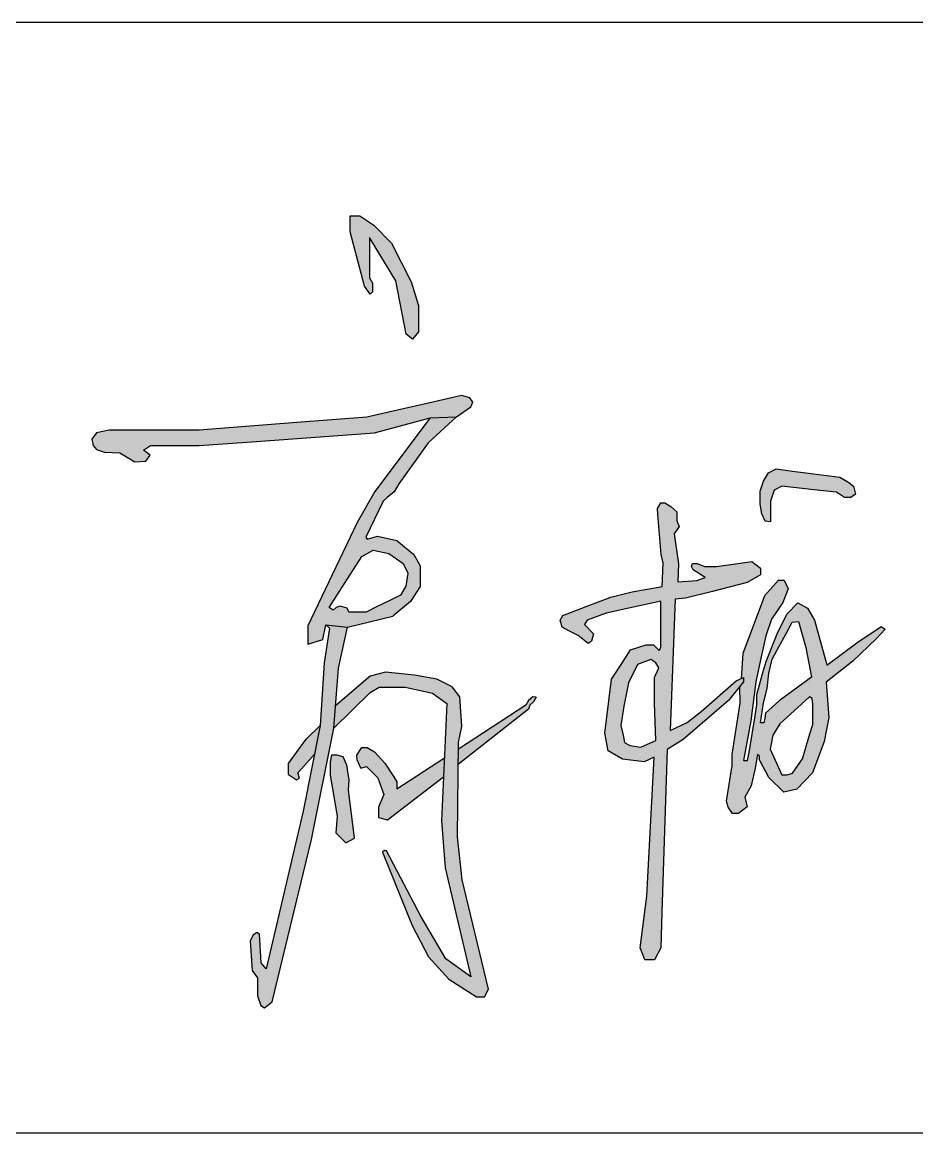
# Model space of a CAD drawing. Extents: x 1162612 to 1711260, y -157368 to 197905.
# Drawn here: x 1676077 to 1676882, y 177169 to 178169 of the extents above; entities that cross this region are included whole.
import ezdxf

# ---------------------------------------------------------------- set-up
doc = ezdxf.new("R2010")
doc.units = 0
doc.header["$LTSCALE"] = 1000
doc.header["$MEASUREMENT"] = 0
doc.layers.get('0').update_dxf_attribs({"linetype": 'CONTINUOUS'})
doc.layers.add('PUB_TITLE', color=4, linetype='CONTINUOUS')

msp = doc.modelspace()

# ---------------------------------------------------------------- hatches: boundary and pattern name
h = msp.add_hatch(color=256)
h.paths.add_polyline_path([(1676393.2, 177986.2), (1676380.6, 177994.5), (1676372.1, 177994.5), (1676372.1, 177980.2), (1676384.9, 177931.1), (1676390, 177924), (1676392.2, 177925.9), (1676392.2, 177928.7), (1676392.2, 177933.8), (1676389.4, 177938.7), (1676389.4, 177949.1), (1676389.4, 177975.1), (1676413.1, 177935.8), (1676422.5, 177887.9), (1676428.2, 177883.4), (1676433.6, 177890.1), (1676433.6, 177913.8), (1676426.8, 177934.9), (1676409.3, 177969.9)])
h.paths.add_polyline_path([(1676443.9, 177812.6), (1676467.9, 177813.6), (1676480.6, 177822.5), (1676482.5, 177826.8), (1676479.8, 177830.5), (1676472.2, 177832.7), (1676442.5, 177825.9), (1676418.6, 177820.5), (1676387.1, 177813.3), (1676323.9, 177808.4), (1676235.9, 177801.5), (1676155, 177801.5), (1676143.6, 177799.2), (1676139.4, 177793.5), (1676140.4, 177787.7), (1676143.5, 177784), (1676150.7, 177781.6), (1676164.6, 177781), (1676178.1, 177772.9), (1676187.9, 177773.6), (1676191.7, 177778.9), (1676185.7, 177783.6), (1676192.2, 177787.6), (1676236.1, 177787.6), (1676279, 177790.7), (1676307.9, 177792.8), (1676394, 177799)])
h.paths.add_polyline_path([(1676401.6, 177737.5), (1676405.3, 177740.7), (1676411.6, 177746.1), (1676415.8, 177753.3), (1676442.3, 177790.2), (1676467.9, 177813.6), (1676443.9, 177812.6), (1676394.2, 177746.3), (1676378.3, 177718.4), (1676349.5, 177658), (1676333.9, 177625.4), (1676333.9, 177608.9), (1676347.4, 177613), (1676350.1, 177626.3), (1676369.5, 177624.1), (1676410.5, 177634.1), (1676426.4, 177647.2), (1676435.1, 177660.7), (1676435.1, 177679.3), (1676429.3, 177689.4), (1676414, 177702.1), (1676396.5, 177706), (1676387.2, 177703.3), (1676386, 177705)])
h.paths.add_polyline_path([(1676392.6, 177693.4), (1676406.8, 177690.3), (1676419.6, 177681.5), (1676423.8, 177672.8), (1676422.1, 177660.9), (1676417.4, 177653), (1676407.1, 177647.9), (1676396.4, 177642.6), (1676386.3, 177637.5), (1676370.7, 177637.5), (1676369.3, 177641.2), (1676363.1, 177643.1), (1676359.4, 177641.8), (1676356.7, 177639.3), (1676353, 177641.7), (1676367, 177663.5), (1676382.6, 177687.8)], flags=16)
h.paths.add_polyline_path([(1676361.4, 177587.1), (1676369.5, 177624.1), (1676350.1, 177626.3), (1676353.5, 177623.1), (1676348.5, 177591.9), (1676345.1, 177535.5), (1676329.5, 177458.5), (1676296.2, 177316.4), (1676291.8, 177321.9), (1676290.2, 177347.6), (1676287.8, 177349.2), (1676284.5, 177346.8), (1676281.9, 177341.7), (1676283.6, 177315), (1676288.6, 177308.4), (1676288.6, 177292), (1676291.6, 177283.4), (1676294.8, 177281.2), (1676301.7, 177286.8), (1676337.1, 177432.8), (1676357.4, 177533.2)])
h.paths.add_polyline_path([(1676450, 177577.4), (1676429.8, 177581), (1676403.7, 177583.7), (1676390, 177580.1), (1676358.9, 177553.3), (1676357.4, 177533.2), (1676389.9, 177565.2), (1676398.2, 177570.1), (1676421.4, 177570.1), (1676446.2, 177564.7), (1676459.2, 177555.4), (1676454.4, 177449.6), (1676457.7, 177407.5), (1676480.6, 177309.2), (1676458.3, 177325.5), (1676436, 177363.4), (1676404.7, 177422.8), (1676402.8, 177422.9), (1676401, 177421.4), (1676427.9, 177355.6), (1676442.4, 177327.1), (1676460.8, 177307.2), (1676485.7, 177291.1), (1676492.9, 177291.1), (1676496.6, 177298), (1676472.9, 177396.7), (1676468.6, 177435.3), (1676469.7, 177520.2), (1676472.7, 177534.7), (1676470.8, 177561.5), (1676464, 177570.4)])
h.paths.add_polyline_path([(1676345.1, 177535.5), (1676332.4, 177523.2), (1676316.3, 177501.4), (1676316.3, 177491.4), (1676323.6, 177486.7), (1676326.3, 177488), (1676324.9, 177492.8), (1676330.9, 177499.5), (1676339.8, 177509.7)], flags=17)
h.paths.add_polyline_path([(1676456.2, 177489.4), (1676457, 177506.5), (1676414.1, 177478.6), (1676414.1, 177484.8), (1676411.2, 177489.2), (1676403.2, 177501.6), (1676393.9, 177511.8), (1676387.4, 177515.8), (1676382.6, 177515.8), (1676377.9, 177508.8), (1676378.3, 177504.7), (1676381.5, 177497), (1676386.7, 177498.7), (1676396.8, 177488.4), (1676402.4, 177473.5), (1676397.4, 177461.9), (1676397.4, 177452.8), (1676405.5, 177450.7)], flags=17)
h.paths.add_polyline_path([(1676370.5, 177477.6), (1676371.2, 177486.3), (1676369.1, 177499.9), (1676365.8, 177507.2), (1676360.3, 177508.7), (1676355.2, 177508.7), (1676354.1, 177502.5), (1676354.1, 177490.7), (1676360.3, 177454), (1676359, 177438.8), (1676368.1, 177430), (1676375.9, 177434.2)])
h.paths.add_polyline_path([(1676532.6, 177550.4), (1676533.7, 177553.8), (1676537.2, 177556.9), (1676539.6, 177561), (1676536.4, 177561.5), (1676532.7, 177558.1), (1676530.1, 177553.8), (1676469.7, 177514.3), (1676469.5, 177500.7)])
for color, points in [(250, [(1676393.2, 177986.2), (1676380.6, 177994.5), (1676372.1, 177994.5), (1676372.1, 177980.2), (1676384.9, 177931.1), (1676390, 177924), (1676392.2, 177925.9), (1676392.2, 177928.7), (1676392.2, 177933.8), (1676389.4, 177938.7), (1676389.4, 177949.1), (1676389.4, 177975.1), (1676413.1, 177935.8), (1676422.5, 177887.9), (1676428.2, 177883.4), (1676433.6, 177890.1), (1676433.6, 177913.8), (1676426.8, 177934.9), (1676409.3, 177969.9)]), (256, [(1676139.4, 177793.5), (1676140.4, 177787.7), (1676143.5, 177784), (1676150.7, 177781.6), (1676164.6, 177781), (1676178.1, 177772.9), (1676187.9, 177773.6), (1676191.7, 177778.9), (1676185.7, 177783.6), (1676192.2, 177787.6), (1676236.1, 177787.6), (1676279, 177790.7), (1676307.9, 177792.8), (1676394, 177799), (1676443.9, 177812.6), (1676467.9, 177813.6), (1676480.6, 177822.5), (1676482.5, 177826.8), (1676479.8, 177830.5), (1676472.2, 177832.7), (1676442.5, 177825.9), (1676418.6, 177820.5), (1676387.1, 177813.3), (1676323.9, 177808.4), (1676235.9, 177801.5), (1676155, 177801.5), (1676143.6, 177799.2)]), (250, [(1676820.4, 177755), (1676813.1, 177759.2), (1676801.3, 177760.7), (1676770.5, 177764.7), (1676755.8, 177766.7), (1676748.8, 177763), (1676744.3, 177755.6), (1676741.2, 177746.5), (1676741.2, 177734.9), (1676742.8, 177726.2), (1676745.8, 177719.6), (1676750.6, 177718.8), (1676750.6, 177729), (1676750.6, 177737.6), (1676754, 177747.5), (1676760.9, 177751), (1676789.7, 177747.8), (1676810.2, 177745.6), (1676817.3, 177740.7), (1676823.1, 177740.7), (1676827.1, 177743.9), (1676825.4, 177751)]), (256, [(1676741.2, 177734.9), (1676742.8, 177726.2), (1676745.8, 177719.6), (1676750.6, 177718.8), (1676750.6, 177729), (1676750.6, 177737.6), (1676754, 177747.5), (1676760.9, 177751), (1676789.7, 177747.8), (1676810.2, 177745.6), (1676817.3, 177740.7), (1676823.1, 177740.7), (1676827.1, 177743.9), (1676825.4, 177751), (1676820.4, 177755), (1676813.1, 177759.2), (1676801.3, 177760.7), (1676770.5, 177764.7), (1676755.8, 177766.7), (1676748.8, 177763), (1676744.3, 177755.6), (1676741.2, 177746.5)]), (256, [(1676469.7, 177514.3), (1676469.5, 177500.7), (1676532.6, 177550.4), (1676533.7, 177553.8), (1676537.2, 177556.9), (1676539.6, 177561), (1676536.4, 177561.5), (1676532.7, 177558.1), (1676530.1, 177553.8)])]:
    msp.add_hatch(color=color).paths.add_polyline_path(points)
h = msp.add_hatch(color=256)
h.paths.add_polyline_path([(1676663.9, 177708.2), (1676668.4, 177714.6), (1676666.1, 177719.8), (1676666.1, 177727.8), (1676660.7, 177732.6), (1676655.3, 177736.1), (1676651.7, 177736.1), (1676648.8, 177731), (1676649.2, 177725.5), (1676652, 177689.5), (1676654, 177681.6), (1676652.9, 177660.6), (1676625.9, 177656), (1676606.7, 177651.2), (1676584.6, 177642.6), (1676563.6, 177634.5), (1676561.2, 177630.4), (1676562.9, 177624.1), (1676569.1, 177620.9), (1676577.5, 177616.5), (1676586.3, 177609.3), (1676589.4, 177611.4), (1676591.2, 177618.1), (1676583.1, 177626.5), (1676585.5, 177630.3), (1676602.5, 177636.7), (1676622.9, 177641.1), (1676651.9, 177647.4), (1676651.9, 177605.9), (1676650.4, 177603.1), (1676645.1, 177608.1), (1676638.7, 177608.1), (1676624.5, 177603.7), (1676617.2, 177592.4), (1676607.5, 177577.3), (1676605, 177557.9), (1676601.3, 177528.6), (1676604.5, 177512.6), (1676617.2, 177505.2), (1676636.9, 177502.7), (1676645.7, 177507.1), (1676639.1, 177381.9), (1676633.2, 177335.5), (1676635.5, 177329.4), (1676637.4, 177324.4), (1676646, 177324.4), (1676651.7, 177335.4), (1676652.8, 177367.5), (1676657.6, 177514), (1676672, 177522.8), (1676712.8, 177558), (1676726.3, 177574.9), (1676726.3, 177578.9), (1676719.6, 177575.7), (1676688.1, 177548.2), (1676675.5, 177538.4), (1676660.1, 177530.9), (1676664.8, 177649.4), (1676674, 177650.1), (1676698.4, 177656.3), (1676729.6, 177664.2), (1676741.7, 177671.3), (1676741.7, 177677.1), (1676733.9, 177683.3), (1676721.1, 177681.5), (1676701.9, 177678.8), (1676691.3, 177678.8), (1676684.6, 177681.5), (1676680.4, 177681.5), (1676679.6, 177678.8), (1676681, 177675.8), (1676691.9, 177668.8), (1676684.3, 177666), (1676667.1, 177665), (1676667.8, 177681.1)])
h.paths.add_polyline_path([(1676642.7, 177595.1), (1676647.4, 177592), (1676649.9, 177587.4), (1676646.2, 177578.8), (1676646.2, 177555.9), (1676647.4, 177522.1), (1676637.1, 177517.5), (1676633.8, 177516.1), (1676623.9, 177517.5), (1676619.1, 177520.2), (1676617.8, 177526.8), (1676615.9, 177535.6), (1676618.5, 177553), (1676622.6, 177573.9), (1676630.7, 177590.6)], flags=16)
h.paths.add_polyline_path([(1676820.4, 177755), (1676813.1, 177759.2), (1676801.3, 177760.7), (1676770.5, 177764.7), (1676755.8, 177766.7), (1676748.8, 177763), (1676744.3, 177755.6), (1676741.2, 177746.5), (1676741.2, 177734.9), (1676742.8, 177726.2), (1676745.8, 177719.6), (1676750.6, 177718.8), (1676750.6, 177729), (1676750.6, 177737.6), (1676754, 177747.5), (1676760.9, 177751), (1676789.7, 177747.8), (1676810.2, 177745.6), (1676817.3, 177740.7), (1676823.1, 177740.7), (1676827.1, 177743.9), (1676825.4, 177751)])
h.paths.add_polyline_path([(1676746.4, 177616.2), (1676751.6, 177631.4), (1676761.7, 177646.4), (1676766.6, 177658.7), (1676762.8, 177666.5), (1676757.8, 177666.5), (1676745.3, 177652.3), (1676735.8, 177627.3), (1676725.6, 177600.3), (1676724.2, 177577.9), (1676726.3, 177578.9), (1676726.3, 177574.9), (1676722.9, 177570.7), (1676723.2, 177555.7), (1676716.1, 177509.4), (1676716.1, 177499.4), (1676710.9, 177467.4), (1676712.6, 177461.9), (1676716.3, 177456.2), (1676721.9, 177456.2), (1676729.6, 177462.2), (1676727.6, 177470.9), (1676733.1, 177481.1), (1676736.7, 177497.2), (1676738.8, 177509.3), (1676740.7, 177508), (1676740.7, 177504.5), (1676741.3, 177503.3), (1676749, 177488.7), (1676762.7, 177475.6), (1676774.2, 177478.2), (1676788.4, 177492.9), (1676799.1, 177521.2), (1676803.3, 177542.9), (1676800.7, 177574.6), (1676824.8, 177593.6), (1676846, 177613.9), (1676853.9, 177622.3), (1676850.2, 177624.7), (1676828.4, 177609.9), (1676801.5, 177589.8), (1676800.5, 177593.5), (1676790.3, 177630.5), (1676784.1, 177641.3), (1676775.3, 177645.9), (1676765.6, 177636.1), (1676757.1, 177619.6), (1676746.6, 177593.2), (1676744.1, 177584.3), (1676738.4, 177563.5), (1676738.4, 177554.1), (1676736.7, 177544.4), (1676731.7, 177513), (1676729.8, 177503.9), (1676726.4, 177503.9), (1676733, 177539.9), (1676737.4, 177575), (1676741.7, 177594.7)])
h.paths.add_polyline_path([(1676758.2, 177606.5), (1676764.3, 177617.8), (1676770, 177628.5), (1676775.9, 177629.2), (1676782.6, 177605.9), (1676787.6, 177579), (1676758.5, 177557.9), (1676746.2, 177546.8), (1676745.4, 177542.1), (1676744.7, 177538.1), (1676741.7, 177537.9), (1676744.4, 177556.1), (1676747.5, 177568.9), (1676749.2, 177582.6), (1676752.2, 177595.3)], flags=16)
h.paths.add_polyline_path([(1676785.9, 177561.4), (1676788.1, 177560), (1676788.7, 177554.9), (1676788.7, 177536.4), (1676786.2, 177528), (1676779.5, 177505.6), (1676770.4, 177492.6), (1676765.7, 177491.2), (1676760.8, 177491.2), (1676754.8, 177504.2), (1676750.2, 177514.2), (1676752.7, 177526.7), (1676759, 177537.2), (1676771.9, 177548.8)], flags=16)
h.paths.add_polyline_path([(1677001.6, 177864.5), (1677028.4, 177863), (1677041, 177859.9), (1677059.3, 177858.3), (1677073.6, 177857.1), (1677086.7, 177854.1), (1677108.8, 177851.8), (1677134, 177849.2), (1677165.3, 177849.2), (1677183.8, 177851.2), (1677191.2, 177848.3), (1677204.7, 177851.2), (1677209.4, 177852.9), (1677213, 177856.2), (1677213, 177860.1), (1677208.6, 177863.2), (1677204.7, 177864.6), (1677157.9, 177862.7), (1677147.6, 177862.3), (1677141.5, 177861.2), (1677068, 177871), (1677052.5, 177871), (1677033.1, 177876.9), (1677015.2, 177876.9), (1677003.2, 177878.2), (1676986, 177875.6), (1676972.7, 177870.6), (1676964.9, 177864.5), (1676958.2, 177863.7), (1676953.8, 177856.9), (1676950.3, 177851.6), (1676950.3, 177842.1), (1676953.5, 177837.2), (1676958.2, 177835.2), (1676964.1, 177836.6), (1676968.7, 177849.3), (1676977.8, 177856.4), (1676990.5, 177861.3)])
h.paths.add_polyline_path([(1676994.2, 177718), (1676985.5, 177727), (1676976.1, 177727), (1676973.4, 177723.2), (1676982.4, 177706.8), (1676986.9, 177700.6), (1676988.8, 177693.5), (1676991.8, 177688.3), (1676995.5, 177688.6), (1676998.4, 177691.2), (1676999.4, 177700.7)])
h.paths.add_polyline_path([(1677086, 177776.6), (1677093, 177777.9), (1677095.6, 177780.3), (1677095.8, 177783.5), (1677090.9, 177792.4), (1677085, 177795.5), (1677076.5, 177793.2), (1677072.4, 177786.4), (1677048.2, 177659), (1677041.5, 177589.5), (1677035.9, 177582.2), (1677035.9, 177571.4), (1677040.3, 177566.5), (1677046.6, 177568.5), (1677055.5, 177573.3), (1677070, 177584.2), (1677074.2, 177594.2), (1677086.1, 177609.6), (1677086.4, 177618.6), (1677090.2, 177622.8), (1677090.2, 177608.6), (1677088.5, 177594.1), (1677085.2, 177576.3), (1677083.6, 177536.1), (1677084.5, 177490.4), (1677079, 177492.9), (1677076.1, 177485.1), (1677081.6, 177474.5), (1677081.6, 177462.7), (1677083.4, 177454.2), (1677087.8, 177450.2), (1677088.8, 177447.2), (1677093.9, 177447.2), (1677098.1, 177449.1), (1677099.7, 177454.4), (1677099.5, 177472.7), (1677096.7, 177479.2), (1677096.7, 177507.4), (1677099, 177534.2), (1677098.1, 177573.1), (1677101.8, 177587), (1677102.6, 177590.3), (1677102.6, 177596.2), (1677103.9, 177613.3), (1677103.4, 177628.9), (1677107.8, 177647), (1677124.8, 177671), (1677145.5, 177694.6), (1677160.2, 177705.8), (1677166.6, 177712.4), (1677167.4, 177716.9), (1677166.3, 177722.7), (1677152.6, 177725.4), (1677139.2, 177725.4), (1677106.1, 177726.7), (1677091.7, 177721.3), (1677079.9, 177719), (1677072.3, 177719), (1677072.3, 177723.6)])
h.paths.add_polyline_path([(1677072.6, 177706.3), (1677096.7, 177705.9), (1677099.3, 177701.6), (1677101.9, 177701.6), (1677109.7, 177701.6), (1677104.1, 177707.7), (1677106.8, 177714.7), (1677142.2, 177712.9), (1677144.3, 177709.6), (1677133.2, 177697.1), (1677128.1, 177694.7), (1677120.2, 177687), (1677112, 177675.7), (1677109.9, 177675.7), (1677109.2, 177679.9), (1677112.2, 177683.6), (1677112.2, 177687.6), (1677105.9, 177691.9), (1677098.4, 177691.2), (1677095.5, 177683.7), (1677096.8, 177675.1), (1677095.2, 177649.8), (1677085.7, 177633.3), (1677070.4, 177606.8), (1677055.5, 177588.6), (1677052.6, 177589.4), (1677055.9, 177597.6), (1677055.4, 177608.8), (1677058.1, 177612.2), (1677058.4, 177622.4), (1677057.6, 177630), (1677061.9, 177635.1), (1677061.9, 177647.5), (1677063.2, 177665.8), (1677069, 177701.3)], flags=16)
h.paths.add_polyline_path([(1676990.5, 177588.8), (1676983.2, 177596.4), (1676983.2, 177604.6), (1676986.6, 177616.3), (1676987.7, 177617.6), (1676992.6, 177617.6), (1676994.8, 177623), (1676992.5, 177630.3), (1676988.7, 177632.5), (1676971.7, 177625.7), (1676969.2, 177617.8), (1676967.7, 177603.8), (1676969.6, 177592.3), (1676984.5, 177576.5), (1676994, 177571.5), (1677005.2, 177567.4), (1677019.1, 177562.5), (1677029.9, 177560.2), (1677028.7, 177555.8), (1676985.1, 177495.3), (1676965.5, 177468.1), (1676951.7, 177443.4), (1676936, 177415.3), (1676936, 177400.9), (1676939.2, 177391.3), (1676951, 177388.4), (1676971.4, 177388.4), (1676997.3, 177388.4), (1677020.1, 177388.4), (1677059.3, 177394.9), (1677072.4, 177397.1), (1677100, 177397.1), (1677136.2, 177397.1), (1677162.7, 177403), (1677188.8, 177403), (1677194.4, 177408.3), (1677197.2, 177411), (1677197.2, 177419.6), (1677184.8, 177419.6), (1677169.9, 177416.5), (1677148.7, 177416.5), (1677123.3, 177410.9), (1677107.5, 177412.6), (1677091.4, 177409.3), (1677069.4, 177411.2), (1677053, 177406.2), (1677018.8, 177401.1), (1676989.3, 177400), (1676973.1, 177401.9), (1676963.9, 177404.4), (1676954.7, 177402.4), (1676950.8, 177405.6), (1676950.8, 177413.3), (1676968.1, 177443.6), (1676985.8, 177474.7), (1677024.1, 177525), (1677037.2, 177547.2), (1677041, 177559.9), (1677036.9, 177566.4), (1677027.4, 177571.8), (1677019.9, 177576.1), (1677012.9, 177580.1), (1677001.9, 177580.1)])
h.paths.add_polyline_path([(1677279.6, 177441.8), (1677275.2, 177445.1), (1677269.9, 177445.1), (1677265.1, 177439.5), (1677265.1, 177434), (1677268.4, 177428.5), (1677274.7, 177428.5), (1677280.9, 177434.5)])
h = msp.add_hatch(color=250)
h.paths.add_polyline_path([(1676307.9, 177792.8), (1676394, 177799), (1676443.9, 177812.6), (1676467.9, 177813.6), (1676480.6, 177822.5), (1676482.5, 177826.8), (1676479.8, 177830.5), (1676472.2, 177832.7), (1676442.5, 177825.9), (1676418.6, 177820.5), (1676387.1, 177813.3), (1676323.9, 177808.4), (1676235.9, 177801.5), (1676155, 177801.5), (1676143.6, 177799.2), (1676139.4, 177793.5), (1676140.4, 177787.7), (1676143.5, 177784), (1676150.7, 177781.6), (1676164.6, 177781), (1676178.1, 177772.9), (1676187.9, 177773.6), (1676191.7, 177778.9), (1676185.7, 177783.6), (1676192.2, 177787.6), (1676236.1, 177787.6), (1676279, 177790.7)])
h.paths.add_polyline_path([(1676442.3, 177790.2), (1676467.9, 177813.6), (1676443.9, 177812.6), (1676394.2, 177746.3), (1676378.3, 177718.4), (1676349.5, 177658), (1676333.9, 177625.4), (1676333.9, 177608.9), (1676347.4, 177613), (1676350.1, 177626.3), (1676369.5, 177624.1), (1676410.5, 177634.1), (1676426.4, 177647.2), (1676435.1, 177660.7), (1676435.1, 177679.3), (1676429.3, 177689.4), (1676414, 177702.1), (1676396.5, 177706), (1676387.2, 177703.3), (1676386, 177705), (1676401.6, 177737.5), (1676405.3, 177740.7), (1676411.6, 177746.1), (1676415.8, 177753.3)])
h.paths.add_polyline_path([(1676406.8, 177690.3), (1676419.6, 177681.5), (1676423.8, 177672.8), (1676422.1, 177660.9), (1676417.4, 177653), (1676407.1, 177647.9), (1676396.4, 177642.6), (1676386.3, 177637.5), (1676370.7, 177637.5), (1676369.3, 177641.2), (1676363.1, 177643.1), (1676359.4, 177641.8), (1676356.7, 177639.3), (1676353, 177641.7), (1676367, 177663.5), (1676382.6, 177687.8), (1676392.6, 177693.4)], flags=16)
h.paths.add_polyline_path([(1676369.5, 177624.1), (1676350.1, 177626.3), (1676353.5, 177623.1), (1676348.5, 177591.9), (1676345.1, 177535.5), (1676329.5, 177458.5), (1676296.2, 177316.4), (1676291.8, 177321.9), (1676290.2, 177347.6), (1676287.8, 177349.2), (1676284.5, 177346.8), (1676281.9, 177341.7), (1676283.6, 177315), (1676288.6, 177308.4), (1676288.6, 177292), (1676291.6, 177283.4), (1676294.8, 177281.2), (1676301.7, 177286.8), (1676337.1, 177432.8), (1676357.4, 177533.2), (1676361.4, 177587.1)])
h.paths.add_polyline_path([(1676345.1, 177535.5), (1676332.4, 177523.2), (1676316.3, 177501.4), (1676316.3, 177491.4), (1676323.6, 177486.7), (1676326.3, 177488), (1676324.9, 177492.8), (1676330.9, 177499.5), (1676339.8, 177509.7)], flags=17)
h.paths.add_polyline_path([(1676450, 177577.4), (1676429.8, 177581), (1676403.7, 177583.7), (1676390, 177580.1), (1676358.9, 177553.3), (1676357.4, 177533.2), (1676389.9, 177565.2), (1676398.2, 177570.1), (1676421.4, 177570.1), (1676446.2, 177564.7), (1676459.2, 177555.4), (1676454.4, 177449.6), (1676457.7, 177407.5), (1676480.6, 177309.2), (1676458.3, 177325.5), (1676436, 177363.4), (1676404.7, 177422.8), (1676402.8, 177422.9), (1676401, 177421.4), (1676427.9, 177355.6), (1676442.4, 177327.1), (1676460.8, 177307.2), (1676485.7, 177291.1), (1676492.9, 177291.1), (1676496.6, 177298), (1676472.9, 177396.7), (1676468.6, 177435.3), (1676469.7, 177520.2), (1676472.7, 177534.7), (1676470.8, 177561.5), (1676464, 177570.4)])
h.paths.add_polyline_path([(1676411.2, 177489.2), (1676403.2, 177501.6), (1676393.9, 177511.8), (1676387.4, 177515.8), (1676382.6, 177515.8), (1676377.9, 177508.8), (1676378.3, 177504.7), (1676381.5, 177497), (1676386.7, 177498.7), (1676396.8, 177488.4), (1676402.4, 177473.5), (1676397.4, 177461.9), (1676397.4, 177452.8), (1676405.5, 177450.7), (1676456.2, 177489.4), (1676457, 177506.5), (1676414.1, 177478.6), (1676414.1, 177484.8)], flags=17)
h.paths.add_polyline_path([(1676532.6, 177550.4), (1676533.7, 177553.8), (1676537.2, 177556.9), (1676539.6, 177561), (1676536.4, 177561.5), (1676532.7, 177558.1), (1676530.1, 177553.8), (1676469.7, 177514.3), (1676469.5, 177500.7)])
h.paths.add_polyline_path([(1676371.2, 177486.3), (1676369.1, 177499.9), (1676365.8, 177507.2), (1676360.3, 177508.7), (1676355.2, 177508.7), (1676354.1, 177502.5), (1676354.1, 177490.7), (1676360.3, 177454), (1676359, 177438.8), (1676368.1, 177430), (1676375.9, 177434.2), (1676370.5, 177477.6)])
h = msp.add_hatch(color=256)
h.paths.add_polyline_path([(1676386, 177705), (1676401.6, 177737.5), (1676405.3, 177740.7), (1676411.6, 177746.1), (1676415.8, 177753.3), (1676442.3, 177790.2), (1676467.9, 177813.6), (1676443.9, 177812.6), (1676394.2, 177746.3), (1676378.3, 177718.4), (1676349.5, 177658), (1676333.9, 177625.4), (1676333.9, 177608.9), (1676347.4, 177613), (1676350.1, 177626.3), (1676369.5, 177624.1), (1676410.5, 177634.1), (1676426.4, 177647.2), (1676435.1, 177660.7), (1676435.1, 177679.3), (1676429.3, 177689.4), (1676414, 177702.1), (1676396.5, 177706), (1676387.2, 177703.3)])
h.paths.add_polyline_path([(1676392.6, 177693.4), (1676406.8, 177690.3), (1676419.6, 177681.5), (1676423.8, 177672.8), (1676422.1, 177660.9), (1676417.4, 177653), (1676407.1, 177647.9), (1676396.4, 177642.6), (1676386.3, 177637.5), (1676370.7, 177637.5), (1676369.3, 177641.2), (1676363.1, 177643.1), (1676359.4, 177641.8), (1676356.7, 177639.3), (1676353, 177641.7), (1676367, 177663.5), (1676382.6, 177687.8)], flags=16)
h.paths.add_polyline_path([(1676369.5, 177624.1), (1676350.1, 177626.3), (1676353.5, 177623.1), (1676348.5, 177591.9), (1676345.1, 177535.5), (1676329.5, 177458.5), (1676296.2, 177316.4), (1676291.8, 177321.9), (1676290.2, 177347.6), (1676287.8, 177349.2), (1676284.5, 177346.8), (1676281.9, 177341.7), (1676283.6, 177315), (1676288.6, 177308.4), (1676288.6, 177292), (1676291.6, 177283.4), (1676294.8, 177281.2), (1676301.7, 177286.8), (1676337.1, 177432.8), (1676357.4, 177533.2), (1676361.4, 177587.1)])
h.paths.add_polyline_path([(1676389.9, 177565.2), (1676398.2, 177570.1), (1676421.4, 177570.1), (1676446.2, 177564.7), (1676459.2, 177555.4), (1676454.4, 177449.6), (1676457.7, 177407.5), (1676480.6, 177309.2), (1676458.3, 177325.5), (1676436, 177363.4), (1676404.7, 177422.8), (1676402.8, 177422.9), (1676401, 177421.4), (1676427.9, 177355.6), (1676442.4, 177327.1), (1676460.8, 177307.2), (1676485.7, 177291.1), (1676492.9, 177291.1), (1676496.6, 177298), (1676472.9, 177396.7), (1676468.6, 177435.3), (1676469.7, 177520.2), (1676472.7, 177534.7), (1676470.8, 177561.5), (1676464, 177570.4), (1676450, 177577.4), (1676429.8, 177581), (1676403.7, 177583.7), (1676390, 177580.1), (1676358.9, 177553.3), (1676357.4, 177533.2)])
h.paths.add_polyline_path([(1676345.1, 177535.5), (1676332.4, 177523.2), (1676316.3, 177501.4), (1676316.3, 177491.4), (1676323.6, 177486.7), (1676326.3, 177488), (1676324.9, 177492.8), (1676330.9, 177499.5), (1676339.8, 177509.7)], flags=17)
h.paths.add_polyline_path([(1676370.5, 177477.6), (1676371.2, 177486.3), (1676369.1, 177499.9), (1676365.8, 177507.2), (1676360.3, 177508.7), (1676355.2, 177508.7), (1676354.1, 177502.5), (1676354.1, 177490.7), (1676360.3, 177454), (1676359, 177438.8), (1676368.1, 177430), (1676375.9, 177434.2)])
h.paths.add_polyline_path([(1676456.2, 177489.4), (1676457, 177506.5), (1676414.1, 177478.6), (1676414.1, 177484.8), (1676411.2, 177489.2), (1676403.2, 177501.6), (1676393.9, 177511.8), (1676387.4, 177515.8), (1676382.6, 177515.8), (1676377.9, 177508.8), (1676378.3, 177504.7), (1676381.5, 177497), (1676386.7, 177498.7), (1676396.8, 177488.4), (1676402.4, 177473.5), (1676397.4, 177461.9), (1676397.4, 177452.8), (1676405.5, 177450.7)], flags=17)
h = msp.add_hatch(color=256)
h.paths.add_polyline_path([(1676741.2, 177734.9), (1676742.8, 177726.2), (1676745.8, 177719.6), (1676750.6, 177718.8), (1676750.6, 177729), (1676750.6, 177737.6), (1676754, 177747.5), (1676760.9, 177751), (1676789.7, 177747.8), (1676810.2, 177745.6), (1676817.3, 177740.7), (1676823.1, 177740.7), (1676827.1, 177743.9), (1676825.4, 177751), (1676820.4, 177755), (1676813.1, 177759.2), (1676801.3, 177760.7), (1676770.5, 177764.7), (1676755.8, 177766.7), (1676748.8, 177763), (1676744.3, 177755.6), (1676741.2, 177746.5)])
h.paths.add_polyline_path([(1676716.1, 177499.4), (1676710.9, 177467.4), (1676712.6, 177461.9), (1676716.3, 177456.2), (1676721.9, 177456.2), (1676729.6, 177462.2), (1676727.6, 177470.9), (1676733.1, 177481.1), (1676736.7, 177497.2), (1676738.8, 177509.3), (1676740.7, 177508), (1676740.7, 177504.5), (1676741.3, 177503.3), (1676749, 177488.7), (1676762.7, 177475.6), (1676774.2, 177478.2), (1676788.4, 177492.9), (1676799.1, 177521.2), (1676803.3, 177542.9), (1676800.7, 177574.6), (1676824.8, 177593.6), (1676846, 177613.9), (1676853.9, 177622.3), (1676850.2, 177624.7), (1676828.4, 177609.9), (1676801.5, 177589.8), (1676800.5, 177593.5), (1676790.3, 177630.5), (1676784.1, 177641.3), (1676775.3, 177645.9), (1676765.6, 177636.1), (1676757.1, 177619.6), (1676746.6, 177593.2), (1676744.1, 177584.3), (1676738.4, 177563.5), (1676738.4, 177554.1), (1676736.7, 177544.4), (1676731.7, 177513), (1676729.8, 177503.9), (1676726.4, 177503.9), (1676733, 177539.9), (1676737.4, 177575), (1676741.7, 177594.7), (1676746.4, 177616.2), (1676751.6, 177631.4), (1676761.7, 177646.4), (1676766.6, 177658.7), (1676762.8, 177666.5), (1676757.8, 177666.5), (1676745.3, 177652.3), (1676735.8, 177627.3), (1676725.6, 177600.3), (1676724.2, 177577.9), (1676726.3, 177578.9), (1676726.3, 177574.9), (1676722.9, 177570.7), (1676723.2, 177555.7), (1676716.1, 177509.4)])
h.paths.add_polyline_path([(1676741.7, 177537.9), (1676744.4, 177556.1), (1676747.5, 177568.9), (1676749.2, 177582.6), (1676752.2, 177595.3), (1676758.2, 177606.5), (1676764.3, 177617.8), (1676770, 177628.5), (1676775.9, 177629.2), (1676782.6, 177605.9), (1676787.6, 177579), (1676758.5, 177557.9), (1676746.2, 177546.8), (1676745.4, 177542.1), (1676744.7, 177538.1)], flags=16)
h.paths.add_polyline_path([(1676750.2, 177514.2), (1676752.7, 177526.7), (1676759, 177537.2), (1676771.9, 177548.8), (1676787.6, 177563), (1676788.7, 177554.9), (1676788.7, 177536.4), (1676786.2, 177528), (1676779.5, 177505.6), (1676769.5, 177491.2), (1676760.8, 177491.2), (1676754.8, 177504.2)], flags=16)
h = msp.add_hatch(color=250)
h.paths.add_polyline_path([(1676663.9, 177708.2), (1676668.4, 177714.6), (1676666.1, 177719.8), (1676666.1, 177727.8), (1676660.7, 177732.6), (1676655.3, 177736.1), (1676651.7, 177736.1), (1676648.8, 177731), (1676649.2, 177725.5), (1676652, 177689.5), (1676654, 177681.6), (1676652.9, 177660.6), (1676625.9, 177656), (1676606.7, 177651.2), (1676584.6, 177642.6), (1676563.6, 177634.5), (1676561.2, 177630.4), (1676562.9, 177624.1), (1676569.1, 177620.9), (1676577.5, 177616.5), (1676586.3, 177609.3), (1676589.4, 177611.4), (1676591.2, 177618.1), (1676583.1, 177626.5), (1676585.5, 177630.3), (1676602.5, 177636.7), (1676622.9, 177641.1), (1676651.9, 177647.4), (1676651.9, 177605.9), (1676650.4, 177603.1), (1676645.1, 177608.1), (1676638.7, 177608.1), (1676624.5, 177603.7), (1676617.2, 177592.4), (1676607.5, 177577.3), (1676605, 177557.9), (1676601.3, 177528.6), (1676604.5, 177512.6), (1676617.2, 177505.2), (1676636.9, 177502.7), (1676645.7, 177507.1), (1676639.1, 177381.9), (1676633.2, 177335.5), (1676635.5, 177329.4), (1676637.4, 177324.4), (1676646, 177324.4), (1676651.7, 177335.4), (1676652.8, 177367.5), (1676657.6, 177514), (1676672, 177522.8), (1676712.8, 177558), (1676726.3, 177574.9), (1676726.3, 177578.9), (1676719.6, 177575.7), (1676688.1, 177548.2), (1676675.5, 177538.4), (1676660.1, 177530.9), (1676664.8, 177649.4), (1676674, 177650.1), (1676698.4, 177656.3), (1676729.6, 177664.2), (1676741.7, 177671.3), (1676741.7, 177677.1), (1676733.9, 177683.3), (1676721.1, 177681.5), (1676701.9, 177678.8), (1676691.3, 177678.8), (1676684.6, 177681.5), (1676680.4, 177681.5), (1676679.6, 177678.8), (1676681, 177675.8), (1676691.9, 177668.8), (1676684.3, 177666), (1676667.1, 177665), (1676667.8, 177681.1)])
h.paths.add_polyline_path([(1676642.7, 177595.1), (1676647.4, 177592), (1676649.9, 177587.4), (1676646.2, 177578.8), (1676646.2, 177555.9), (1676647.4, 177522.1), (1676637.1, 177517.5), (1676633.8, 177516.1), (1676623.9, 177517.5), (1676619.1, 177520.2), (1676617.8, 177526.8), (1676615.9, 177535.6), (1676618.5, 177553), (1676622.6, 177573.9), (1676630.7, 177590.6)], flags=16)
h = msp.add_hatch(color=250)
h.paths.add_polyline_path([(1676746.4, 177616.2), (1676751.6, 177631.4), (1676761.7, 177646.4), (1676766.6, 177658.7), (1676762.8, 177666.5), (1676757.8, 177666.5), (1676745.3, 177652.3), (1676735.8, 177627.3), (1676725.6, 177600.3), (1676724.2, 177577.9), (1676726.3, 177578.9), (1676726.3, 177574.9), (1676722.9, 177570.7), (1676723.2, 177555.7), (1676716.1, 177509.4), (1676716.1, 177499.4), (1676710.9, 177467.4), (1676712.6, 177461.9), (1676716.3, 177456.2), (1676721.9, 177456.2), (1676729.6, 177462.2), (1676727.6, 177470.9), (1676733.1, 177481.1), (1676736.7, 177497.2), (1676738.8, 177509.3), (1676740.7, 177508), (1676740.7, 177504.5), (1676741.3, 177503.3), (1676749, 177488.7), (1676762.7, 177475.6), (1676774.2, 177478.2), (1676788.4, 177492.9), (1676799.1, 177521.2), (1676803.3, 177542.9), (1676800.7, 177574.6), (1676824.8, 177593.6), (1676846, 177613.9), (1676853.9, 177622.3), (1676850.2, 177624.7), (1676828.4, 177609.9), (1676801.5, 177589.8), (1676800.5, 177593.5), (1676790.3, 177630.5), (1676784.1, 177641.3), (1676775.3, 177645.9), (1676765.6, 177636.1), (1676757.1, 177619.6), (1676746.6, 177593.2), (1676744.1, 177584.3), (1676738.4, 177563.5), (1676738.4, 177554.1), (1676736.7, 177544.4), (1676731.7, 177513), (1676729.8, 177503.9), (1676726.4, 177503.9), (1676733, 177539.9), (1676737.4, 177575), (1676741.7, 177594.7)])
h.paths.add_polyline_path([(1676758.2, 177606.5), (1676764.3, 177617.8), (1676770, 177628.5), (1676775.9, 177629.2), (1676782.6, 177605.9), (1676787.6, 177579), (1676758.5, 177557.9), (1676746.2, 177546.8), (1676745.4, 177542.1), (1676744.7, 177538.1), (1676741.7, 177537.9), (1676744.4, 177556.1), (1676747.5, 177568.9), (1676749.2, 177582.6), (1676752.2, 177595.3)], flags=16)
h.paths.add_polyline_path([(1676785.9, 177561.4), (1676788.1, 177560), (1676788.7, 177554.9), (1676788.7, 177536.4), (1676786.2, 177528), (1676779.5, 177505.6), (1676770.4, 177492.6), (1676765.7, 177491.2), (1676760.8, 177491.2), (1676754.8, 177504.2), (1676750.2, 177514.2), (1676752.7, 177526.7), (1676759, 177537.2), (1676771.9, 177548.8)], flags=16)

# ---------------------------------------------------------------- linework, layer by layer
for p, q in [((1676372.1, 177980.2), (1676372.1, 177994.5)), ((1676372.1, 177994.5), (1676380.6, 177994.5)), ((1676380.6, 177994.5), (1676393.2, 177986.2)), ((1676384.9, 177931.1), (1676372.1, 177980.2)), ((1676393.2, 177986.2), (1676409.3, 177969.9)), ((1676413.1, 177935.8), (1676389.4, 177975.1)), ((1676389.4, 177975.1), (1676389.4, 177949.1)), ((1676409.3, 177969.9), (1676426.8, 177934.9)), ((1676389.4, 177949.1), (1676389.4, 177938.7)), ((1676390, 177924), (1676384.9, 177931.1)), ((1676389.4, 177938.7), (1676392.2, 177933.8)), ((1676392.2, 177933.8), (1676392.2, 177928.7)), ((1676422.5, 177887.9), (1676413.1, 177935.8)), ((1676426.8, 177934.9), (1676433.6, 177913.8)), ((1676392.2, 177925.9), (1676390, 177924)), ((1676392.2, 177928.7), (1676392.2, 177925.9)), ((1676433.6, 177913.8), (1676433.6, 177890.1)), ((1676433.6, 177890.1), (1676428.2, 177883.4)), ((1676428.2, 177883.4), (1676422.5, 177887.9)), ((1676472.2, 177832.7), (1676442.5, 177825.9)), ((1676479.8, 177830.5), (1676472.2, 177832.7)), ((1676482.5, 177826.8), (1676479.8, 177830.5)), ((1676418.6, 177820.5), (1676387.1, 177813.3)), ((1676442.5, 177825.9), (1676418.6, 177820.5)), ((1676467.9, 177813.6), (1676480.6, 177822.5)), ((1676480.6, 177822.5), (1676482.5, 177826.8)), ((1676387.1, 177813.3), (1676323.9, 177808.4)), ((1676394, 177799), (1676443.9, 177812.6)), ((1676443.9, 177812.6), (1676394.2, 177746.3)), ((1676467.9, 177813.6), (1676442.3, 177790.2)), ((1676443.9, 177812.6), (1676467.9, 177813.6)), ((1676155, 177801.5), (1676143.6, 177799.2)), ((1676235.9, 177801.5), (1676155, 177801.5)), ((1676323.9, 177808.4), (1676235.9, 177801.5)), ((1676143.6, 177799.2), (1676139.4, 177793.5)), ((1676139.4, 177793.5), (1676140.4, 177787.7)), ((1676236.1, 177787.6), (1676279, 177790.7)), ((1676279, 177790.7), (1676307.9, 177792.8)), ((1676307.9, 177792.8), (1676394, 177799)), ((1676442.3, 177790.2), (1676415.8, 177753.3)), ((1676140.4, 177787.7), (1676143.5, 177784)), ((1676143.5, 177784), (1676150.7, 177781.6)), ((1676150.7, 177781.6), (1676164.6, 177781)), ((1676164.6, 177781), (1676178.1, 177772.9)), ((1676185.7, 177783.6), (1676192.2, 177787.6)), ((1676191.7, 177778.9), (1676185.7, 177783.6)), ((1676192.2, 177787.6), (1676236.1, 177787.6)), ((1676178.1, 177772.9), (1676187.9, 177773.6)), ((1676187.9, 177773.6), (1676191.7, 177778.9)), ((1676744.3, 177755.6), (1676748.8, 177763)), ((1676748.8, 177763), (1676755.8, 177766.7)), ((1676755.8, 177766.7), (1676770.5, 177764.7)), ((1676770.5, 177764.7), (1676801.3, 177760.7)), ((1676801.3, 177760.7), (1676813.1, 177759.2)), ((1676415.8, 177753.3), (1676411.6, 177746.1)), ((1676741.2, 177746.5), (1676744.3, 177755.6)), ((1676760.9, 177751), (1676754, 177747.5)), ((1676789.7, 177747.8), (1676760.9, 177751)), ((1676813.1, 177759.2), (1676820.4, 177755)), ((1676820.4, 177755), (1676825.4, 177751)), ((1676825.4, 177751), (1676827.1, 177743.9)), ((1676394.2, 177746.3), (1676378.3, 177718.4)), ((1676405.3, 177740.7), (1676401.6, 177737.5)), ((1676411.6, 177746.1), (1676405.3, 177740.7)), ((1676741.2, 177734.9), (1676741.2, 177746.5)), ((1676754, 177747.5), (1676750.6, 177737.6)), ((1676810.2, 177745.6), (1676789.7, 177747.8)), ((1676817.3, 177740.7), (1676810.2, 177745.6)), ((1676823.1, 177740.7), (1676817.3, 177740.7)), ((1676827.1, 177743.9), (1676823.1, 177740.7)), ((1676401.6, 177737.5), (1676386, 177705)), ((1676648.8, 177731), (1676651.7, 177736.1)), ((1676649.2, 177725.5), (1676648.8, 177731)), ((1676651.7, 177736.1), (1676655.3, 177736.1)), ((1676655.3, 177736.1), (1676660.7, 177732.6)), ((1676660.7, 177732.6), (1676666.1, 177727.8)), ((1676742.8, 177726.2), (1676741.2, 177734.9)), ((1676750.6, 177737.6), (1676750.6, 177729)), ((1676652, 177689.5), (1676649.2, 177725.5)), ((1676666.1, 177727.8), (1676666.1, 177719.8)), ((1676745.8, 177719.6), (1676742.8, 177726.2)), ((1676750.6, 177729), (1676750.6, 177718.8)), ((1676378.3, 177718.4), (1676349.5, 177658)), ((1676668.4, 177714.6), (1676663.9, 177708.2)), ((1676666.1, 177719.8), (1676668.4, 177714.6)), ((1676750.6, 177718.8), (1676745.8, 177719.6)), ((1676386, 177705), (1676387.2, 177703.3)), ((1676387.2, 177703.3), (1676396.5, 177706)), ((1676396.5, 177706), (1676414, 177702.1)), ((1676414, 177702.1), (1676429.3, 177689.4)), ((1676663.9, 177708.2), (1676667.8, 177681.1)), ((1676382.6, 177687.8), (1676392.6, 177693.4)), ((1676392.6, 177693.4), (1676406.8, 177690.3)), ((1676406.8, 177690.3), (1676419.6, 177681.5)), ((1676367, 177663.5), (1676382.6, 177687.8)), ((1676419.6, 177681.5), (1676423.8, 177672.8)), ((1676429.3, 177689.4), (1676435.1, 177679.3)), ((1676654, 177681.6), (1676652, 177689.5)), ((1676652.9, 177660.6), (1676654, 177681.6)), ((1676667.8, 177681.1), (1676667.1, 177665)), ((1676679.6, 177678.8), (1676680.4, 177681.5)), ((1676680.4, 177681.5), (1676684.6, 177681.5)), ((1676684.6, 177681.5), (1676691.3, 177678.8)), ((1676701.9, 177678.8), (1676721.1, 177681.5)), ((1676721.1, 177681.5), (1676733.9, 177683.3)), ((1676733.9, 177683.3), (1676741.7, 177677.1)), ((1676423.8, 177672.8), (1676422.1, 177660.9)), ((1676435.1, 177679.3), (1676435.1, 177660.7)), ((1676681, 177675.8), (1676679.6, 177678.8)), ((1676691.9, 177668.8), (1676681, 177675.8)), ((1676691.3, 177678.8), (1676701.9, 177678.8)), ((1676741.7, 177671.3), (1676729.6, 177664.2)), ((1676741.7, 177677.1), (1676741.7, 177671.3)), ((1676353, 177641.7), (1676367, 177663.5)), ((1676422.1, 177660.9), (1676417.4, 177653)), ((1676435.1, 177660.7), (1676426.4, 177647.2)), ((1676625.9, 177656), (1676652.9, 177660.6)), ((1676667.1, 177665), (1676684.3, 177666)), ((1676684.3, 177666), (1676691.9, 177668.8)), ((1676729.6, 177664.2), (1676698.4, 177656.3)), ((1676757.8, 177666.5), (1676745.3, 177652.3)), ((1676757.8, 177666.5), (1676762.8, 177666.5)), ((1676762.8, 177666.5), (1676766.6, 177658.7)), ((1676349.5, 177658), (1676333.9, 177625.4)), ((1676417.4, 177653), (1676407.1, 177647.9)), ((1676584.6, 177642.6), (1676606.7, 177651.2)), ((1676606.7, 177651.2), (1676625.9, 177656)), ((1676674, 177650.1), (1676664.8, 177649.4)), ((1676698.4, 177656.3), (1676674, 177650.1)), ((1676745.3, 177652.3), (1676735.8, 177627.3)), ((1676766.6, 177658.7), (1676761.7, 177646.4)), ((1676356.7, 177639.3), (1676353, 177641.7)), ((1676359.4, 177641.8), (1676356.7, 177639.3)), ((1676363.1, 177643.1), (1676359.4, 177641.8)), ((1676369.3, 177641.2), (1676363.1, 177643.1)), ((1676370.7, 177637.5), (1676369.3, 177641.2)), ((1676396.4, 177642.6), (1676386.3, 177637.5)), ((1676407.1, 177647.9), (1676396.4, 177642.6)), ((1676426.4, 177647.2), (1676410.5, 177634.1)), ((1676563.6, 177634.5), (1676584.6, 177642.6)), ((1676622.9, 177641.1), (1676602.5, 177636.7)), ((1676651.9, 177647.4), (1676622.9, 177641.1)), ((1676651.9, 177605.9), (1676651.9, 177647.4)), ((1676664.8, 177649.4), (1676660.1, 177530.9)), ((1676761.7, 177646.4), (1676751.6, 177631.4)), ((1676765.6, 177636.1), (1676775.3, 177645.9)), ((1676775.3, 177645.9), (1676784.1, 177641.3)), ((1676784.1, 177641.3), (1676790.3, 177630.5)), ((1676369.5, 177624.1), (1676410.5, 177634.1)), ((1676386.3, 177637.5), (1676370.7, 177637.5)), ((1676561.2, 177630.4), (1676563.6, 177634.5)), ((1676562.9, 177624.1), (1676561.2, 177630.4)), ((1676585.5, 177630.3), (1676583.1, 177626.5)), ((1676602.5, 177636.7), (1676585.5, 177630.3)), ((1676751.6, 177631.4), (1676746.4, 177616.2)), ((1676757.1, 177619.6), (1676765.6, 177636.1)), ((1676790.3, 177630.5), (1676800.5, 177593.5)), ((1676333.9, 177625.4), (1676333.9, 177608.9)), ((1676347.4, 177613), (1676350.1, 177626.3)), ((1676353.5, 177623.1), (1676348.5, 177591.9)), ((1676350.1, 177626.3), (1676369.5, 177624.1)), ((1676350.1, 177626.3), (1676353.5, 177623.1)), ((1676361.4, 177587.1), (1676369.5, 177624.1)), ((1676569.1, 177620.9), (1676562.9, 177624.1)), ((1676577.5, 177616.5), (1676569.1, 177620.9)), ((1676583.1, 177626.5), (1676591.2, 177618.1)), ((1676735.8, 177627.3), (1676725.6, 177600.3)), ((1676764.3, 177617.8), (1676770, 177628.5)), ((1676770, 177628.5), (1676775.9, 177629.2)), ((1676775.9, 177629.2), (1676782.6, 177605.9)), ((1676828.4, 177609.9), (1676850.2, 177624.7)), ((1676853.9, 177622.3), (1676846, 177613.9)), ((1676850.2, 177624.7), (1676853.9, 177622.3)), ((1676333.9, 177608.9), (1676347.4, 177613)), ((1676586.3, 177609.3), (1676577.5, 177616.5)), ((1676589.4, 177611.4), (1676586.3, 177609.3)), ((1676591.2, 177618.1), (1676589.4, 177611.4)), ((1676746.4, 177616.2), (1676741.7, 177594.7)), ((1676746.6, 177593.2), (1676757.1, 177619.6)), ((1676758.2, 177606.5), (1676764.3, 177617.8)), ((1676846, 177613.9), (1676824.8, 177593.6)), ((1676617.2, 177592.4), (1676624.5, 177603.7)), ((1676624.5, 177603.7), (1676638.7, 177608.1)), ((1676638.7, 177608.1), (1676645.1, 177608.1)), ((1676645.1, 177608.1), (1676650.4, 177603.1)), ((1676650.4, 177603.1), (1676651.9, 177605.9)), ((1676725.6, 177600.3), (1676724.2, 177577.9)), ((1676752.2, 177595.3), (1676758.2, 177606.5)), ((1676782.6, 177605.9), (1676787.6, 177579)), ((1676801.5, 177589.8), (1676828.4, 177609.9)), ((1676348.5, 177591.9), (1676345.1, 177535.5)), ((1676607.5, 177577.3), (1676617.2, 177592.4)), ((1676630.7, 177590.6), (1676622.6, 177573.9)), ((1676642.7, 177595.1), (1676630.7, 177590.6)), ((1676647.4, 177592), (1676642.7, 177595.1)), ((1676649.9, 177587.4), (1676647.4, 177592)), ((1676741.7, 177594.7), (1676737.4, 177575)), ((1676744.1, 177584.3), (1676746.6, 177593.2)), ((1676749.2, 177582.6), (1676752.2, 177595.3)), ((1676800.5, 177593.5), (1676801.5, 177589.8)), ((1676824.8, 177593.6), (1676800.7, 177574.6)), ((1676357.4, 177533.2), (1676361.4, 177587.1)), ((1676390, 177580.1), (1676358.9, 177553.3)), ((1676403.7, 177583.7), (1676390, 177580.1)), ((1676429.8, 177581), (1676403.7, 177583.7)), ((1676450, 177577.4), (1676429.8, 177581)), ((1676646.2, 177578.8), (1676649.9, 177587.4)), ((1676738.4, 177563.5), (1676744.1, 177584.3)), ((1676747.5, 177568.9), (1676749.2, 177582.6)), ((1676389.9, 177565.2), (1676398.2, 177570.1)), ((1676398.2, 177570.1), (1676421.4, 177570.1)), ((1676421.4, 177570.1), (1676446.2, 177564.7)), ((1676464, 177570.4), (1676450, 177577.4)), ((1676470.8, 177561.5), (1676464, 177570.4)), ((1676605, 177557.9), (1676607.5, 177577.3)), ((1676622.6, 177573.9), (1676618.5, 177553)), ((1676646.2, 177555.9), (1676646.2, 177578.8)), ((1676688.1, 177548.2), (1676719.6, 177575.7)), ((1676726.3, 177574.9), (1676712.8, 177558)), ((1676719.6, 177575.7), (1676726.3, 177578.9)), ((1676723.2, 177555.7), (1676722.9, 177570.7)), ((1676726.3, 177578.9), (1676726.3, 177574.9)), ((1676737.4, 177575), (1676733, 177539.9)), ((1676787.6, 177579), (1676758.5, 177557.9)), ((1676800.7, 177574.6), (1676803.3, 177542.9)), ((1676357.4, 177533.2), (1676389.9, 177565.2)), ((1676446.2, 177564.7), (1676459.2, 177555.4)), ((1676472.7, 177534.7), (1676470.8, 177561.5)), ((1676536.4, 177561.5), (1676532.7, 177558.1)), ((1676539.6, 177561), (1676536.4, 177561.5)), ((1676539.6, 177561), (1676537.2, 177556.9)), ((1676738.4, 177554.1), (1676738.4, 177563.5)), ((1676744.4, 177556.1), (1676747.5, 177568.9)), ((1676785.9, 177561.4), (1676771.9, 177548.8)), ((1676788.1, 177560), (1676785.9, 177561.4)), ((1676459.2, 177555.4), (1676454.4, 177449.6)), ((1676532.6, 177550.4), (1676469.5, 177500.7)), ((1676530.1, 177553.8), (1676469.7, 177514.3)), ((1676532.7, 177558.1), (1676530.1, 177553.8)), ((1676533.7, 177553.8), (1676532.6, 177550.4)), ((1676537.2, 177556.9), (1676533.7, 177553.8)), ((1676601.3, 177528.6), (1676605, 177557.9)), ((1676618.5, 177553), (1676615.9, 177535.6)), ((1676647.4, 177522.1), (1676646.2, 177555.9)), ((1676712.8, 177558), (1676672, 177522.8)), ((1676716.1, 177509.4), (1676723.2, 177555.7)), ((1676736.7, 177544.4), (1676738.4, 177554.1)), ((1676741.7, 177537.9), (1676744.4, 177556.1)), ((1676758.5, 177557.9), (1676746.2, 177546.8)), ((1676788.7, 177554.9), (1676788.1, 177560)), ((1676788.7, 177536.4), (1676788.7, 177554.9)), ((1676675.5, 177538.4), (1676688.1, 177548.2)), ((1676731.7, 177513), (1676736.7, 177544.4)), ((1676745.4, 177542.1), (1676744.7, 177538.1)), ((1676746.2, 177546.8), (1676745.4, 177542.1)), ((1676771.9, 177548.8), (1676759, 177537.2)), ((1676803.3, 177542.9), (1676799.1, 177521.2)), ((1676345.1, 177535.5), (1676329.5, 177458.5)), ((1676332.4, 177523.2), (1676345.1, 177535.5)), ((1676337.1, 177432.8), (1676357.4, 177533.2)), ((1676469.7, 177520.2), (1676472.7, 177534.7)), ((1676615.9, 177535.6), (1676617.8, 177526.8)), ((1676660.1, 177530.9), (1676675.5, 177538.4)), ((1676733, 177539.9), (1676726.4, 177503.9)), ((1676744.7, 177538.1), (1676741.7, 177537.9)), ((1676759, 177537.2), (1676752.7, 177526.7)), ((1676786.2, 177528), (1676788.7, 177536.4)), ((1676316.3, 177501.4), (1676332.4, 177523.2)), ((1676468.6, 177435.3), (1676469.7, 177520.2)), ((1676604.5, 177512.6), (1676601.3, 177528.6)), ((1676617.8, 177526.8), (1676619.1, 177520.2)), ((1676619.1, 177520.2), (1676623.9, 177517.5)), ((1676637.1, 177517.5), (1676647.4, 177522.1)), ((1676672, 177522.8), (1676657.6, 177514)), ((1676752.7, 177526.7), (1676750.2, 177514.2)), ((1676779.5, 177505.6), (1676786.2, 177528)), ((1676799.1, 177521.2), (1676788.4, 177492.9)), ((1676377.9, 177508.8), (1676382.6, 177515.8)), ((1676382.6, 177515.8), (1676387.4, 177515.8)), ((1676387.4, 177515.8), (1676393.9, 177511.8)), ((1676393.9, 177511.8), (1676403.2, 177501.6)), ((1676617.2, 177505.2), (1676604.5, 177512.6)), ((1676623.9, 177517.5), (1676633.8, 177516.1)), ((1676633.8, 177516.1), (1676637.1, 177517.5)), ((1676657.6, 177514), (1676652.8, 177367.5)), ((1676729.8, 177503.9), (1676731.7, 177513)), ((1676750.2, 177514.2), (1676754.8, 177504.2)), ((1676316.3, 177491.4), (1676316.3, 177501.4)), ((1676330.9, 177499.5), (1676339.8, 177509.7)), ((1676355.2, 177508.7), (1676354.1, 177502.5)), ((1676354.1, 177502.5), (1676354.1, 177490.7)), ((1676360.3, 177508.7), (1676355.2, 177508.7)), ((1676365.8, 177507.2), (1676360.3, 177508.7)), ((1676369.1, 177499.9), (1676365.8, 177507.2)), ((1676378.3, 177504.7), (1676377.9, 177508.8)), ((1676381.5, 177497), (1676378.3, 177504.7)), ((1676403.2, 177501.6), (1676411.2, 177489.2)), ((1676414.1, 177478.6), (1676457, 177506.5)), ((1676636.9, 177502.7), (1676617.2, 177505.2)), ((1676645.7, 177507.1), (1676636.9, 177502.7)), ((1676639.1, 177381.9), (1676645.7, 177507.1)), ((1676716.1, 177499.4), (1676716.1, 177509.4)), ((1676726.4, 177503.9), (1676729.8, 177503.9)), ((1676738.8, 177509.3), (1676736.7, 177497.2)), ((1676740.7, 177508), (1676738.8, 177509.3)), ((1676740.7, 177504.5), (1676740.7, 177508)), ((1676741.3, 177503.3), (1676740.7, 177504.5)), ((1676749, 177488.7), (1676741.3, 177503.3)), ((1676754.8, 177504.2), (1676760.8, 177491.2)), ((1676770.4, 177492.6), (1676779.5, 177505.6)), ((1676316.3, 177491.4), (1676323.6, 177486.7)), ((1676324.9, 177492.8), (1676330.9, 177499.5)), ((1676326.3, 177488), (1676324.9, 177492.8)), ((1676354.1, 177490.7), (1676360.3, 177454)), ((1676371.2, 177486.3), (1676369.1, 177499.9)), ((1676381.5, 177497), (1676386.7, 177498.7)), ((1676386.7, 177498.7), (1676396.8, 177488.4)), ((1676710.9, 177467.4), (1676716.1, 177499.4)), ((1676736.7, 177497.2), (1676733.1, 177481.1)), ((1676760.8, 177491.2), (1676765.7, 177491.2)), ((1676765.7, 177491.2), (1676770.4, 177492.6)), ((1676788.4, 177492.9), (1676774.2, 177478.2)), ((1676323.6, 177486.7), (1676326.3, 177488)), ((1676370.5, 177477.6), (1676371.2, 177486.3)), ((1676396.8, 177488.4), (1676402.4, 177473.5)), ((1676405.5, 177450.7), (1676456.2, 177489.4)), ((1676411.2, 177489.2), (1676414.1, 177484.8)), ((1676414.1, 177484.8), (1676414.1, 177478.6)), ((1676733.1, 177481.1), (1676727.6, 177470.9)), ((1676762.7, 177475.6), (1676749, 177488.7)), ((1676375.9, 177434.2), (1676370.5, 177477.6)), ((1676402.4, 177473.5), (1676397.4, 177461.9)), ((1676727.6, 177470.9), (1676729.6, 177462.2)), ((1676774.2, 177478.2), (1676762.7, 177475.6)), ((1676397.4, 177461.9), (1676397.4, 177452.8)), ((1676712.6, 177461.9), (1676710.9, 177467.4)), ((1676716.3, 177456.2), (1676712.6, 177461.9)), ((1676729.6, 177462.2), (1676721.9, 177456.2)), ((1676329.5, 177458.5), (1676296.2, 177316.4)), ((1676360.3, 177454), (1676359, 177438.8)), ((1676397.4, 177452.8), (1676405.5, 177450.7)), ((1676721.9, 177456.2), (1676716.3, 177456.2)), ((1676454.4, 177449.6), (1676457.7, 177407.5)), ((1676301.7, 177286.8), (1676337.1, 177432.8)), ((1676359, 177438.8), (1676368.1, 177430)), ((1676368.1, 177430), (1676375.9, 177434.2)), ((1676472.9, 177396.7), (1676468.6, 177435.3)), ((1676402.8, 177422.9), (1676401, 177421.4)), ((1676401, 177421.4), (1676427.9, 177355.6)), ((1676404.7, 177422.8), (1676402.8, 177422.9)), ((1676436, 177363.4), (1676404.7, 177422.8)), ((1676457.7, 177407.5), (1676480.6, 177309.2)), ((1676496.6, 177298), (1676472.9, 177396.7)), ((1676633.2, 177335.5), (1676639.1, 177381.9)), ((1676458.3, 177325.5), (1676436, 177363.4)), ((1676652.8, 177367.5), (1676651.7, 177335.4)), ((1676427.9, 177355.6), (1676442.4, 177327.1)), ((1676284.5, 177346.8), (1676281.9, 177341.7)), ((1676281.9, 177341.7), (1676283.6, 177315)), ((1676287.8, 177349.2), (1676284.5, 177346.8)), ((1676290.2, 177347.6), (1676287.8, 177349.2)), ((1676291.8, 177321.9), (1676290.2, 177347.6)), ((1676635.5, 177329.4), (1676633.2, 177335.5)), ((1676651.7, 177335.4), (1676646, 177324.4)), ((1676296.2, 177316.4), (1676291.8, 177321.9)), ((1676442.4, 177327.1), (1676460.8, 177307.2)), ((1676480.6, 177309.2), (1676458.3, 177325.5)), ((1676637.4, 177324.4), (1676635.5, 177329.4)), ((1676646, 177324.4), (1676637.4, 177324.4)), ((1676283.6, 177315), (1676288.6, 177308.4)), ((1676288.6, 177308.4), (1676288.6, 177292)), ((1676460.8, 177307.2), (1676485.7, 177291.1)), ((1676288.6, 177292), (1676291.6, 177283.4)), ((1676485.7, 177291.1), (1676492.9, 177291.1)), ((1676492.9, 177291.1), (1676496.6, 177298)), ((1676291.6, 177283.4), (1676294.8, 177281.2)), ((1676294.8, 177281.2), (1676301.7, 177286.8))]:
    msp.add_line(p, q)
at = {"layer": 'PUB_TITLE', "color": 4}
for p, q in [((1672138.3, 178168.8), (1677638.3, 178168.8)), ((1672138.3, 177168.8), (1677638.3, 177168.8))]:
    msp.add_line(p, q, dxfattribs=at)

doc.saveas('drawing.dxf')
